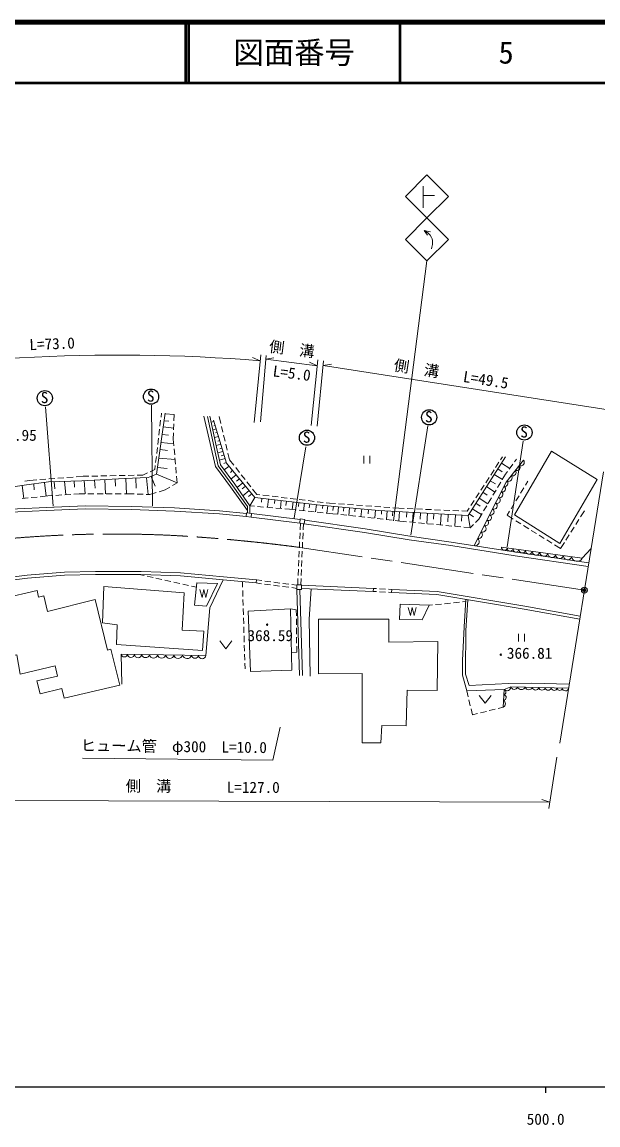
# Model space of a CAD drawing. Units: millimetres, scale not verified. Extents: x 40000 to 680000, y 20000 to 380000.
# Drawn here: x 481832 to 576611, y 198715 to 380000 of the extents above; entities that cross this region are included whole.
import ezdxf
from ezdxf.enums import TextEntityAlignment as Align

# ---------------------------------------------------------------- set-up
doc = ezdxf.new("R2010")
doc.units = ezdxf.units.MM
doc.header["$LTSCALE"] = 1000
doc.header["$PDMODE"] = 32
doc.header["$PDSIZE"] = 500
doc.linetypes.add('CHAIN', pattern=[18.5, 12, -1.5, 3.5, -1.5])
for name, color, linetype, lineweight in [('M-BGD', 7, 'Continuous', 13), ('M-BMK', 2, 'CHAIN', 13), ('M-BMK-SRVR', 3, 'Continuous', 13), ('M-STR-HTXT', 7, 'Continuous', 13), ('M-STR-STRC', 7, 'Continuous', 13), ('M-TTL', 2, 'Continuous', 140), ('M-TTL-BAND', 7, 'Continuous', 25), ('M-TTL-LINE', 7, 'Continuous', 50)]:
    doc.layers.add(name, color=color, linetype=linetype, lineweight=lineweight)
doc.layers.add('M-OTRS', color=6, linetype='Continuous')
doc.layers.add('M-TTL-TXT', color=7, linetype='Continuous')
doc.styles.add('ＭＳ ゴシック', font='')
doc.styles.get('ＭＳ ゴシック').set_extended_font_data('MS Gothic')

msp = doc.modelspace()

# ---------------------------------------------------------------- linework, layer by layer
at = {"layer": 'M-BGD'}
for p, q in [((486957, 300432), (485686, 316740)), ((503295, 300456), (503136, 317005)), ((504705, 315051), (504787, 315732)), ((505382, 315600), (506874, 315499)), ((506837, 314466), (506874, 315499)), ((504528, 313562), (504646, 314555)), ((505223, 314477), (506012, 314370)), ((506784, 312967), (506819, 313967)), ((513416, 314341), (512953, 314234)), ((513608, 313703), (513377, 313633)), ((514251, 315159), (514529, 314020)), ((545812, 295681), (548604, 313644)), ((504350, 312072), (504469, 313065)), ((504897, 312185), (505912, 312077)), ((505079, 313467), (506794, 313259)), ((506729, 311435), (506766, 312467)), ((513782, 313123), (513321, 312984)), ((514157, 311878), (513516, 311685)), ((513956, 312548), (513695, 312470)), ((514647, 313534), (514884, 312562)), ((515003, 312077), (515240, 311105)), ((503995, 309093), (504113, 310086)), ((504172, 310583), (504291, 311576)), ((504711, 310871), (506795, 310690)), ((506826, 310335), (506729, 311435)), ((514538, 310613), (513801, 310391)), ((514361, 311203), (514057, 311111)), ((515359, 310619), (515596, 309648)), ((526638, 298454), (528513, 310181)), ((561651, 293715), (564275, 311103)), ((503817, 307604), (503936, 308597)), ((504350, 308329), (507024, 308077)), ((504550, 309738), (505761, 309575)), ((506957, 308841), (506870, 309837)), ((507089, 307347), (507001, 308343)), ((514895, 309429), (514067, 309180)), ((515251, 308245), (514333, 307969)), ((514729, 309979), (514375, 309873)), ((515069, 308850), (514600, 308709)), ((515714, 309162), (515992, 308023)), ((538100, 308716), (538100, 307416)), ((539075, 307416), (539075, 308716)), ((560590, 308062), (560906, 308548)), ((502916, 306087), (503677, 306427)), ((503677, 306427), (503758, 307107)), ((504134, 306808), (505710, 306604)), ((507220, 305852), (507133, 306848)), ((515439, 307620), (515034, 307416)), ((515896, 306994), (515109, 306373)), ((515992, 308023), (516679, 307154)), ((516989, 306761), (517608, 305976)), ((558957, 305545), (559502, 306384)), ((559774, 306804), (560318, 307643)), ((560123, 306552), (560860, 306081)), ((560731, 307504), (562093, 306633)), ((562005, 306513), (562596, 307320)), ((562891, 307723), (563189, 308131)), ((482313, 304555), (483075, 304662)), ((483075, 304662), (484245, 304751)), ((484743, 304789), (485740, 304864)), ((486239, 304902), (487236, 304978)), ((487735, 305016), (488732, 305091)), ((489230, 305129), (490227, 305205)), ((490424, 304565), (490492, 303532)), ((490726, 305242), (491896, 305331)), ((491896, 305331), (492798, 305351)), ((492083, 304631), (492233, 302449)), ((493298, 305362), (494298, 305383)), ((493731, 304712), (493848, 303381)), ((494798, 305394), (495798, 305416)), ((495450, 304797), (495575, 302455)), ((496298, 305427), (497297, 305449)), ((497140, 304880), (497190, 303725)), ((497797, 305460), (498797, 305481)), ((498888, 304965), (499006, 302460)), ((499297, 305492), (500297, 305514)), ((500578, 305036), (500597, 303391)), ((500797, 305525), (501699, 305545)), ((501699, 305545), (502460, 305884)), ((502313, 305108), (502614, 302357)), ((503078, 305316), (503752, 303709)), ((503975, 305690), (507361, 304254)), ((507361, 304254), (507264, 305354)), ((516451, 306322), (516113, 305962)), ((517068, 305576), (516215, 304871)), ((517617, 304913), (517136, 304515)), ((517918, 305584), (518537, 304799)), ((558141, 304287), (558685, 305126)), ((558883, 304613), (559730, 304072)), ((559549, 305654), (560875, 304806)), ((560866, 304791), (561411, 305702)), ((561411, 305702), (561709, 306110)), ((481846, 303846), (482146, 301691)), ((483762, 304101), (483855, 303114)), ((485547, 304330), (485809, 302092)), ((487118, 304446), (487203, 303273)), ((488827, 304508), (489025, 302308)), ((504385, 302796), (505412, 303102)), ((505412, 303102), (506171, 303551)), ((506601, 303805), (507361, 304254)), ((518167, 304247), (517229, 303471)), ((518621, 303699), (518082, 303253)), ((519199, 302999), (518164, 302143)), ((518847, 304406), (519467, 303621)), ((519776, 303229), (520463, 302359)), ((557324, 303029), (557869, 303868)), ((558256, 303631), (559642, 302745)), ((559326, 302216), (559839, 303074)), ((560096, 303503), (560609, 304362)), ((564407, 303428), (563887, 302573)), ((565066, 304508), (564668, 303855)), ((481856, 301659), (482851, 301768)), ((483348, 301823), (484342, 301932)), ((484839, 301986), (486061, 302120)), ((486061, 302120), (486890, 302173)), ((487389, 302204), (488387, 302268)), ((488886, 302299), (489884, 302363)), ((490383, 302395), (491212, 302447)), ((491212, 302447), (492173, 302449)), ((492673, 302450), (493673, 302451)), ((494173, 302452), (495173, 302454)), ((495673, 302455), (496673, 302456)), ((497173, 302457), (498173, 302459)), ((498673, 302460), (499635, 302461)), ((499635, 302461), (500258, 302440)), ((500757, 302422), (501757, 302387)), ((502256, 302369), (502879, 302348)), ((502879, 302348), (503906, 302653)), ((519638, 302469), (519078, 302006)), ((520143, 301858), (519336, 300477)), ((520463, 302359), (520986, 302296)), ((521313, 301722), (521237, 301068)), ((521482, 302235), (522475, 302115)), ((522373, 301599), (522214, 300234)), ((522971, 302055), (523964, 301934)), ((523458, 301473), (523388, 300868)), ((524491, 301353), (524340, 300054)), ((524460, 301874), (525453, 301754)), ((525358, 301252), (525271, 300508)), ((525949, 301694), (526942, 301573)), ((526455, 301125), (526310, 299878)), ((527406, 301014), (527330, 300357)), ((527438, 301513), (528431, 301393)), ((528928, 301332), (529920, 301212)), ((530417, 301152), (531409, 301031)), ((531906, 300971), (532429, 300908)), ((555691, 300512), (556236, 301351)), ((556508, 301771), (557052, 302609)), ((557039, 301728), (558482, 300805)), ((557667, 302710), (558391, 302248)), ((558556, 300929), (559069, 301787)), ((563627, 302146), (563107, 301292)), ((519336, 300477), (520101, 300413)), ((519602, 299193), (527611, 298250)), ((520599, 300371), (521596, 300286)), ((522094, 300244), (523090, 300160)), ((523589, 300118), (524585, 300034)), ((525083, 299992), (525848, 299927)), ((525848, 299927), (526933, 299813)), ((527430, 299760), (528425, 299655)), ((528290, 300912), (528147, 299684)), ((528922, 299603), (529916, 299498)), ((529180, 300808), (529104, 300156)), ((530284, 300680), (530144, 299474)), ((530414, 299445), (531408, 299340)), ((531342, 300568), (531280, 300036)), ((531905, 299288), (532990, 299173)), ((532150, 300494), (532009, 299277)), ((532429, 300908), (533396, 300838)), ((532990, 299173), (533788, 299087)), ((533065, 300410), (533002, 299723)), ((533906, 300333), (533792, 299086)), ((533895, 300802), (534893, 300730)), ((534805, 300251), (534747, 299620)), ((535391, 300693), (536389, 300621)), ((535713, 300168), (535596, 298891)), ((536670, 300080), (536614, 299469)), ((536887, 300585), (537885, 300513)), ((537726, 299983), (537606, 298673)), ((538383, 300477), (539381, 300405)), ((538871, 299878), (538806, 299168)), ((539880, 300369), (540877, 300297)), ((540010, 299774), (539894, 298515)), ((541015, 299699), (540982, 299126)), ((541376, 300261), (542373, 300189)), ((541915, 299648), (541833, 298216)), ((542854, 299594), (542811, 298847)), ((542872, 300152), (543840, 300083)), ((543925, 299533), (543838, 297999)), ((543840, 300083), (544726, 300045)), ((545131, 299464), (545083, 298632)), ((545225, 300024), (546225, 299982)), ((546201, 299403), (546109, 297779)), ((546724, 299961), (547723, 299919)), ((547419, 299333), (547360, 298306)), ((548223, 299898), (549222, 299855)), ((548537, 299269), (548439, 297555)), ((549606, 299208), (549553, 298272)), ((549721, 299834), (550721, 299792)), ((550816, 299139), (550713, 297337)), ((551220, 299771), (552219, 299729)), ((552719, 299708), (553718, 299666)), ((554217, 299645), (555104, 299607)), ((555104, 299607), (555419, 300093)), ((555399, 299161), (556123, 298699)), ((555929, 299990), (557424, 299035)), ((556507, 300894), (557244, 300423)), ((556985, 298301), (557530, 299212)), ((557786, 299641), (558300, 300500)), ((562067, 299584), (561669, 298931)), ((562847, 300865), (562327, 300011)), ((573743, 298672), (574369, 299666)), ((519527, 298598), (527547, 297654)), ((527650, 297611), (527602, 296547)), ((528148, 297552), (528101, 296516)), ((534286, 299033), (535280, 298925)), ((535777, 298871), (536771, 298764)), ((537268, 298710), (538262, 298602)), ((538759, 298548), (539754, 298441)), ((540251, 298387), (541245, 298279)), ((541742, 298226), (542736, 298118)), ((543233, 298064), (544031, 297978)), ((544031, 297978), (545087, 297877)), ((545584, 297829), (546580, 297733)), ((547078, 297686), (548073, 297590)), ((548571, 297542), (549566, 297447)), ((550064, 297399), (551059, 297304)), ((551975, 299073), (551905, 297845)), ((553173, 299004), (553065, 297111)), ((554195, 298946), (554139, 297962)), ((555224, 298887), (555599, 296868)), ((555599, 296868), (556118, 297405)), ((556465, 297764), (556985, 298301)), ((561669, 298931), (562670, 298306)), ((563094, 298041), (563942, 297511)), ((572945, 297402), (573477, 298249)), ((527580, 296048), (527535, 295049)), ((528079, 296017), (528034, 295018)), ((551557, 297256), (552552, 297160)), ((553050, 297113), (554046, 297017)), ((554543, 296969), (555599, 296868)), ((564367, 297247), (565215, 296717)), ((565639, 296452), (566487, 295923)), ((566911, 295658), (567760, 295128)), ((571349, 294862), (571881, 295709)), ((572147, 296132), (572679, 296979)), ((527512, 294549), (527467, 293550)), ((528011, 294518), (527966, 293519)), ((568184, 294864), (569032, 294334)), ((569456, 294069), (570457, 293444)), ((570457, 293444), (571083, 294439)), ((527445, 293051), (527399, 292052)), ((527944, 293020), (527899, 292021)), ((527377, 291552), (527332, 290553)), ((527876, 291521), (527831, 290522)), ((501921, 289023), (501123, 289200)), ((503385, 288699), (502409, 288915)), ((504850, 288374), (503873, 288590)), ((506314, 288050), (505338, 288266)), ((520435, 288296), (520389, 287798)), ((520455, 288293), (521287, 288184)), ((527242, 288555), (527194, 287491)), ((527309, 290054), (527264, 289055)), ((527741, 288524), (527694, 287489)), ((527808, 290023), (527763, 289024)), ((507779, 287725), (506802, 287942)), ((509243, 287401), (508267, 287617)), ((510530, 287116), (509731, 287293)), ((511085, 286720), (511449, 285424)), ((511449, 285424), (511758, 286715)), ((511758, 286715), (512067, 285434)), ((512067, 285434), (512430, 286715)), ((518104, 288006), (518131, 287088)), ((518146, 286589), (518176, 285589)), ((520389, 287798), (521251, 287684)), ((521747, 287618), (522738, 287487)), ((521782, 288118), (522774, 287987)), ((523234, 287422), (524225, 287291)), ((523269, 287922), (524261, 287791)), ((524721, 287225), (525712, 287095)), ((524756, 287725), (525748, 287594)), ((526208, 287029), (527070, 286915)), ((526244, 287529), (527075, 287419)), ((527068, 286722), (527485, 272567)), ((527568, 286728), (527985, 272582)), ((527811, 287413), (539644, 286909)), ((527812, 286912), (539623, 286409)), ((539644, 286909), (539623, 286409)), ((539644, 286909), (540160, 286880)), ((540660, 286852), (541658, 286795)), ((542157, 286767), (542674, 286738)), ((542674, 286738), (542650, 286239)), ((518190, 285089), (518220, 284090)), ((540138, 286380), (539623, 286409)), ((541635, 286296), (540637, 286352)), ((542650, 286239), (542135, 286268)), ((552836, 284546), (553831, 284647)), ((554329, 284698), (554857, 284752)), ((518235, 283590), (518264, 282590)), ((526002, 283541), (526968, 283373)), ((526968, 283373), (526978, 282409)), ((545370, 283766), (545733, 282470)), ((545733, 282470), (546042, 283761)), ((546042, 283761), (546351, 282480)), ((546351, 282480), (546715, 283761)), ((548826, 284137), (549354, 284191)), ((549852, 284242), (550847, 284343)), ((551344, 284394), (552339, 284495)), ((518279, 282091), (518309, 281091)), ((526984, 281909), (526995, 280909)), ((518323, 280591), (518353, 279592)), ((527000, 280409), (527011, 279409)), ((563531, 279458), (563531, 278158)), ((564506, 278158), (564506, 279458)), ((514391, 278272), (515366, 276972)), ((515366, 276972), (516341, 278272)), ((518368, 279092), (518397, 278092)), ((518412, 277593), (518442, 276593)), ((527016, 278909), (527027, 277909)), ((527032, 277409), (527043, 276445)), ((498262, 271155), (498120, 276121)), ((518457, 276093), (518486, 275094)), ((527043, 276445), (526150, 276394)), ((518501, 274594), (518528, 273677)), ((561164, 270289), (561012, 267394)), ((555007, 270093), (555251, 269076)), ((555368, 268589), (555601, 267617)), ((557066, 269324), (558041, 268024)), ((558041, 268024), (559016, 269324)), ((555717, 267131), (555961, 266113)), ((557275, 266446), (558244, 266692)), ((558729, 266815), (559698, 267061)), ((560183, 267184), (561012, 267394)), ((555961, 266113), (556790, 266324))]:
    msp.add_line(p, q, dxfattribs=at)
for points in [[(445450, 310344), (447571, 298393), (453444, 299603), (458566, 300585), (469807, 302007), (482199, 303900), (486183, 304412), (491689, 304611), (498692, 304957), (502609, 305121), (503975, 305690), (505400, 315723)], [(511760, 315243), (513695, 306948), (516119, 303591), (518936, 299704)], [(518936, 299291), (518936, 300351), (516515, 303790), (514130, 307029), (513469, 310042), (512343, 315144)], [(519336, 299251), (519336, 300477), (516840, 304023), (514502, 307197), (513859, 310128), (512733, 315230)], [(513348, 314566), (515475, 307503), (520143, 301858), (530894, 300609), (540526, 299727), (555224, 298887), (561383, 308524)], [(556218, 293946), (559957, 301337), (561508, 304368), (564339, 307982)], [(446378, 295064), (458105, 296974), (469597, 298669), (477049, 299581), (481080, 299995), (485861, 300223), (492195, 300495), (499869, 300352), (506937, 300124), (514352, 299639), (518767, 299220)], [(446488, 294575), (458182, 296480), (469664, 298173), (477105, 299084), (481118, 299496), (485884, 299724), (492201, 299994), (499856, 299852), (506913, 299624), (514312, 299141), (518702, 298724)], [(528288, 297535), (538182, 296121), (545539, 294891), (552376, 293937), (562986, 292284), (575006, 290492)], [(528352, 298132), (538274, 296714), (545630, 295484), (552464, 294531), (563076, 292877), (575094, 291085)], [(560731, 293681), (573996, 291868), (575486, 293474)], [(464034, 284546), (479534, 288674), (482686, 289100), (488819, 289600), (493918, 289686), (501415, 289700)], [(464163, 284063), (479632, 288183), (482739, 288603), (488843, 289101), (493923, 289186), (501407, 289200)], [(498120, 276121), (512064, 275879), (512718, 283704), (514938, 288294)], [(501407, 289200), (507897, 288974), (514938, 288294), (520389, 287798)], [(501415, 289700), (507929, 289473), (514984, 288791), (520435, 288296)], [(529437, 286843), (529095, 281848), (529222, 272494)], [(542674, 286738), (550158, 286379), (564575, 283998), (573704, 282367)], [(542650, 286239), (550105, 285881), (564490, 283505), (573616, 281875)], [(554880, 285093), (554577, 280583), (554339, 275077), (554338, 272658), (555007, 270093), (561164, 270289), (562269, 270741), (571781, 270495)], [(555210, 285038), (554842, 279993), (554785, 273434), (554814, 272808), (555397, 270930), (561842, 271257), (565655, 271342), (571894, 271192)]]:
    msp.add_lwpolyline(points, dxfattribs=at)
for points in [[(562890, 299025), (570345, 294301), (576497, 304819), (568974, 309439)], [(518779, 299307), (518700, 298711), (519527, 298598), (519606, 299223)], [(527623, 298362), (527544, 297624), (528288, 297535), (528366, 298259)], [(472991, 283936), (484341, 286575), (484551, 285492), (485438, 285676), (486032, 283123), (493858, 285057), (495909, 276769), (496466, 276930), (497931, 270993), (488766, 268867), (488356, 270449), (484827, 269568), (484272, 271688), (487658, 272485), (487274, 274207), (481512, 272812), (480957, 275971), (479477, 275701), (479264, 276640), (474736, 275596), (474309, 277379), (473405, 277162), (472858, 279044), (473921, 279324)], [(495304, 287213), (495088, 281221), (497492, 280923), (497378, 277693), (511507, 276697), (511735, 279898), (508206, 280069), (508529, 286178)], [(510607, 287847), (510215, 284147), (512178, 283991), (514013, 287719)], [(527076, 287492), (527068, 286722), (527813, 286730), (527811, 287488)], [(519060, 283185), (519437, 273262), (526210, 273479), (526002, 283541)], [(544080, 284290), (543947, 281774), (547698, 281759), (548826, 284137)], [(530638, 281844), (530594, 272873), (537800, 272940), (537796, 261523), (540889, 261521), (541041, 264390), (545043, 264335), (545209, 270180), (550146, 270109), (550246, 278176), (542215, 278066), (542217, 281828)]]:
    msp.add_lwpolyline(points, close=True, dxfattribs=at)
at = {"layer": 'M-BGD', "lineweight": 25}
for centre in [(485588, 318183), (503065, 318429), (548827, 315028), (564505, 312531), (528725, 311676)]:
    msp.add_circle(centre, 1250, dxfattribs=at)
at = {"layer": 'M-BGD'}
for centre in [(522167, 280955), (560610, 276008)]:
    msp.add_circle(centre, 121, dxfattribs=at)
for centre, radius, start, end in [((563246, 306804), 540, 246.34042, 37.5047), ((563938, 307611), 546, 241.10223, 42.74289), ((561900, 305093), 589, 245.57783, 38.26729), ((562579, 305975), 561, 247.2025, 36.64262), ((560425, 302356), 549, 247.84803, 57.95095), ((560935, 303252), 484, 243.09803, 62.70095), ((561280, 304192), 524, 256.44891, 44.14198), ((559506, 300474), 540, 244.55113, 61.78383), ((560028, 301380), 506, 238.2031, 67.82667), ((558954, 299530), 558, 251.34381, 54.99115), ((558122, 297710), 496, 243.13468, 63.20028), ((558607, 298553), 478, 236.91753, 69.41742), ((556954, 295726), 633, 256.61728, 49.71768), ((557602, 296752), 594, 246.26026, 60.07469), ((556392, 294588), 666, 254.83373, 51.50122), ((561221, 293662), 490, 177.79321, 346.64223), ((562173, 293497), 478, 173.71022, 350.72521), ((563118, 293354), 478, 172.05475, 352.38069), ((564157, 293287), 565, 179.63776, 344.79767), ((565248, 293092), 547, 175.15311, 349.28233), ((566431, 293025), 646, 183.02274, 341.41269), ((567716, 292864), 674, 183.83502, 340.60041), ((569022, 292669), 671, 182.46711, 341.96833), ((570300, 292442), 641, 178.35216, 346.08328), ((571611, 292296), 689, 180.59749, 343.83794), ((573173, 292263), 913, 190.03255, 334.40288), ((498656, 276183), 540, 186.65722, 351.35516), ((499768, 276133), 579, 183.05532, 354.95706), ((500935, 276109), 591, 182.56218, 355.45021), ((502175, 276188), 664, 190.94797, 347.06442), ((503476, 276109), 658, 186.10668, 351.90571), ((504817, 276133), 698, 189.57724, 348.43515), ((506155, 276052), 656, 185.18132, 352.83107), ((507524, 276120), 734, 191.75531, 346.25708), ((508981, 276139), 769, 194.55511, 343.45727), ((510306, 276026), 598, 190.24702, 347.76537), ((511478, 275939), 589, 183.8725, 354.13989), ((561012, 269869), 447, 283.85521, 70.12013), ((561632, 270722), 638, 222.85772, 1.64032), ((562827, 270881), 575, 194.09888, 342.93686), ((564023, 270960), 693, 200.9767, 336.05904), ((565232, 270843), 598, 195.94757, 341.08817), ((566340, 270753), 552, 190.76996, 346.26578), ((567411, 270725), 544, 190.97819, 346.05754), ((568422, 270646), 485, 186.13215, 350.90359), ((569402, 270656), 509, 189.76522, 347.27052), ((570320, 270553), 422, 181.32991, 355.70583), ((571263, 270586), 526, 187.08321, 349.95253), ((560726, 267978), 651, 296.08159, 57.89374), ((561045, 268985), 456, 273.39614, 80.5792)]:
    msp.add_arc(centre, radius, start, end, dxfattribs=at)
at = {"layer": 'M-BMK'}
msp.add_line((574381, 286619), (527528, 293649), dxfattribs=at)
for centre, radius, start, end in [((496990, 98400), 197449, 87.06499, 96.3269), ((491035, 18009), 278045, 82.45836, 86.6878)]:
    msp.add_arc(centre, radius, start, end, dxfattribs=at)
at = {"layer": 'M-BMK-SRVR'}
msp.add_line((577521, 306092), (570329, 261489), dxfattribs=at)
msp.add_circle((574381, 286619), 500, dxfattribs=at)
at = {"layer": 'M-OTRS'}
msp.add_point((574381, 286619), dxfattribs=at)
at = {"layer": 'M-STR-HTXT'}
for p, q in [((521020, 324326), (519757, 324843)), ((521115, 325313), (520035, 314163)), ((521986, 325189), (521067, 314281)), ((521935, 324585), (523276, 324832)), ((521935, 324585), (530404, 323517)), ((530404, 323517), (529166, 324090)), ((530503, 324492), (529414, 313680)), ((531470, 324323), (530406, 313559)), ((531395, 323564), (532743, 323773)), ((531395, 323564), (579000, 316165)), ((569856, 259149), (568499, 250706)), ((452942, 252137), (568673, 251788)), ((568673, 251788), (567374, 252206))]:
    msp.add_line(p, q, dxfattribs=at)
msp.add_lwpolyline([(491808, 259024), (523099, 258654), (524333, 264123)], dxfattribs=at)
msp.add_arc((497750, 35624), 289638, 85.3919, 101.07228, dxfattribs=at)
at = {"layer": 'M-STR-STRC'}
for p, q in [((544939, 351334), (548474, 354870)), ((548474, 354870), (552010, 351334)), ((547853, 353025), (547853, 349476)), ((548474, 347799), (544939, 351334)), ((547853, 351499), (549734, 351499)), ((552010, 351334), (548474, 347799)), ((544939, 344263), (548474, 347799)), ((548474, 347799), (552010, 344263)), ((548035, 345755), (548574, 344962)), ((548035, 345755), (549070, 345506)), ((548474, 340728), (544939, 344263)), ((552010, 344263), (548474, 340728)), ((542935, 297999), (548474, 340728))]:
    msp.add_line(p, q, dxfattribs=at)
msp.add_open_spline([(549206, 342720), (549374, 343435), (549511, 343923), (549206, 344583), (548936, 345171), (548589, 345410), (548035, 345755)], degree=3, knots=[0, 0, 0, 0, 1, 1, 1, 2, 2, 2, 2], dxfattribs=at)
at = {"layer": 'M-TTL'}
msp.add_line((680000, 380000), (40000, 380000), dxfattribs=at)
at = {"layer": 'M-TTL-BAND'}
for p, q in [((40000, 205000), (579000, 205000)), ((568000, 205000), (568000, 204000))]:
    msp.add_line(p, q, dxfattribs=at)
at = {"layer": 'M-TTL-LINE'}
for p, q in [((508747, 380000), (508747, 370000)), ((509247, 380000), (509247, 370000)), ((543997, 380000), (543997, 370000)), ((40000, 370000), (680000, 370000))]:
    msp.add_line(p, q, dxfattribs=at)

# ---------------------------------------------------------------- texts
at = {"layer": 'M-BGD', "style": 'ＭＳ ゴシック'}
for s, p in [('S', (484909, 316809)), ('S', (502386, 317055)), ('S', (548149, 313654)), ('371.95', (476769, 310621)), ('S', (528046, 310302)), ('S', (563827, 311157)), ('368.59', (518941, 277691)), ('366.81', (561624, 274793))]:
    msp.add_text(s, height=1833, dxfattribs=at).set_placement(p, align=Align.BOTTOM_LEFT)
at = {"layer": 'M-STR-HTXT', "style": 'ＭＳ ゴシック'}
for s, rotation, p in [('L=73.0', 2.327, (483104, 325507)), ('側\u3000溝', 352.815, (522343, 325281)), ('側\u3000溝', 351.165, (542836, 322203)), ('L=5.0', 352.815, (522955, 321226)), ('L=49.5', 351.165, (554241, 320319)), ('ヒューム管\u3000φ300\u3000L=10.0', 359.322, (491493, 259653)), ('側\u3000溝', 359.827, (498899, 252968)), ('L=127.0', 359.827, (515511, 252762))]:
    msp.add_text(s, height=1833, rotation=rotation, dxfattribs=at).set_placement(p, align=Align.BOTTOM_LEFT)
at = {"layer": 'M-TTL-BAND', "style": 'ＭＳ ゴシック'}
msp.add_text('500.0', height=1833, dxfattribs=at).set_placement((568000, 198195), align=Align.BOTTOM_CENTER)
at = {"layer": 'M-TTL-TXT', "style": 'ＭＳ ゴシック'}
for s, p in [('図面番号', (526622, 375000)), ('5', (561497, 375000))]:
    msp.add_text(s, height=3666, dxfattribs=at).set_placement(p, align=Align.MIDDLE_CENTER)

doc.saveas('drawing.dxf')
